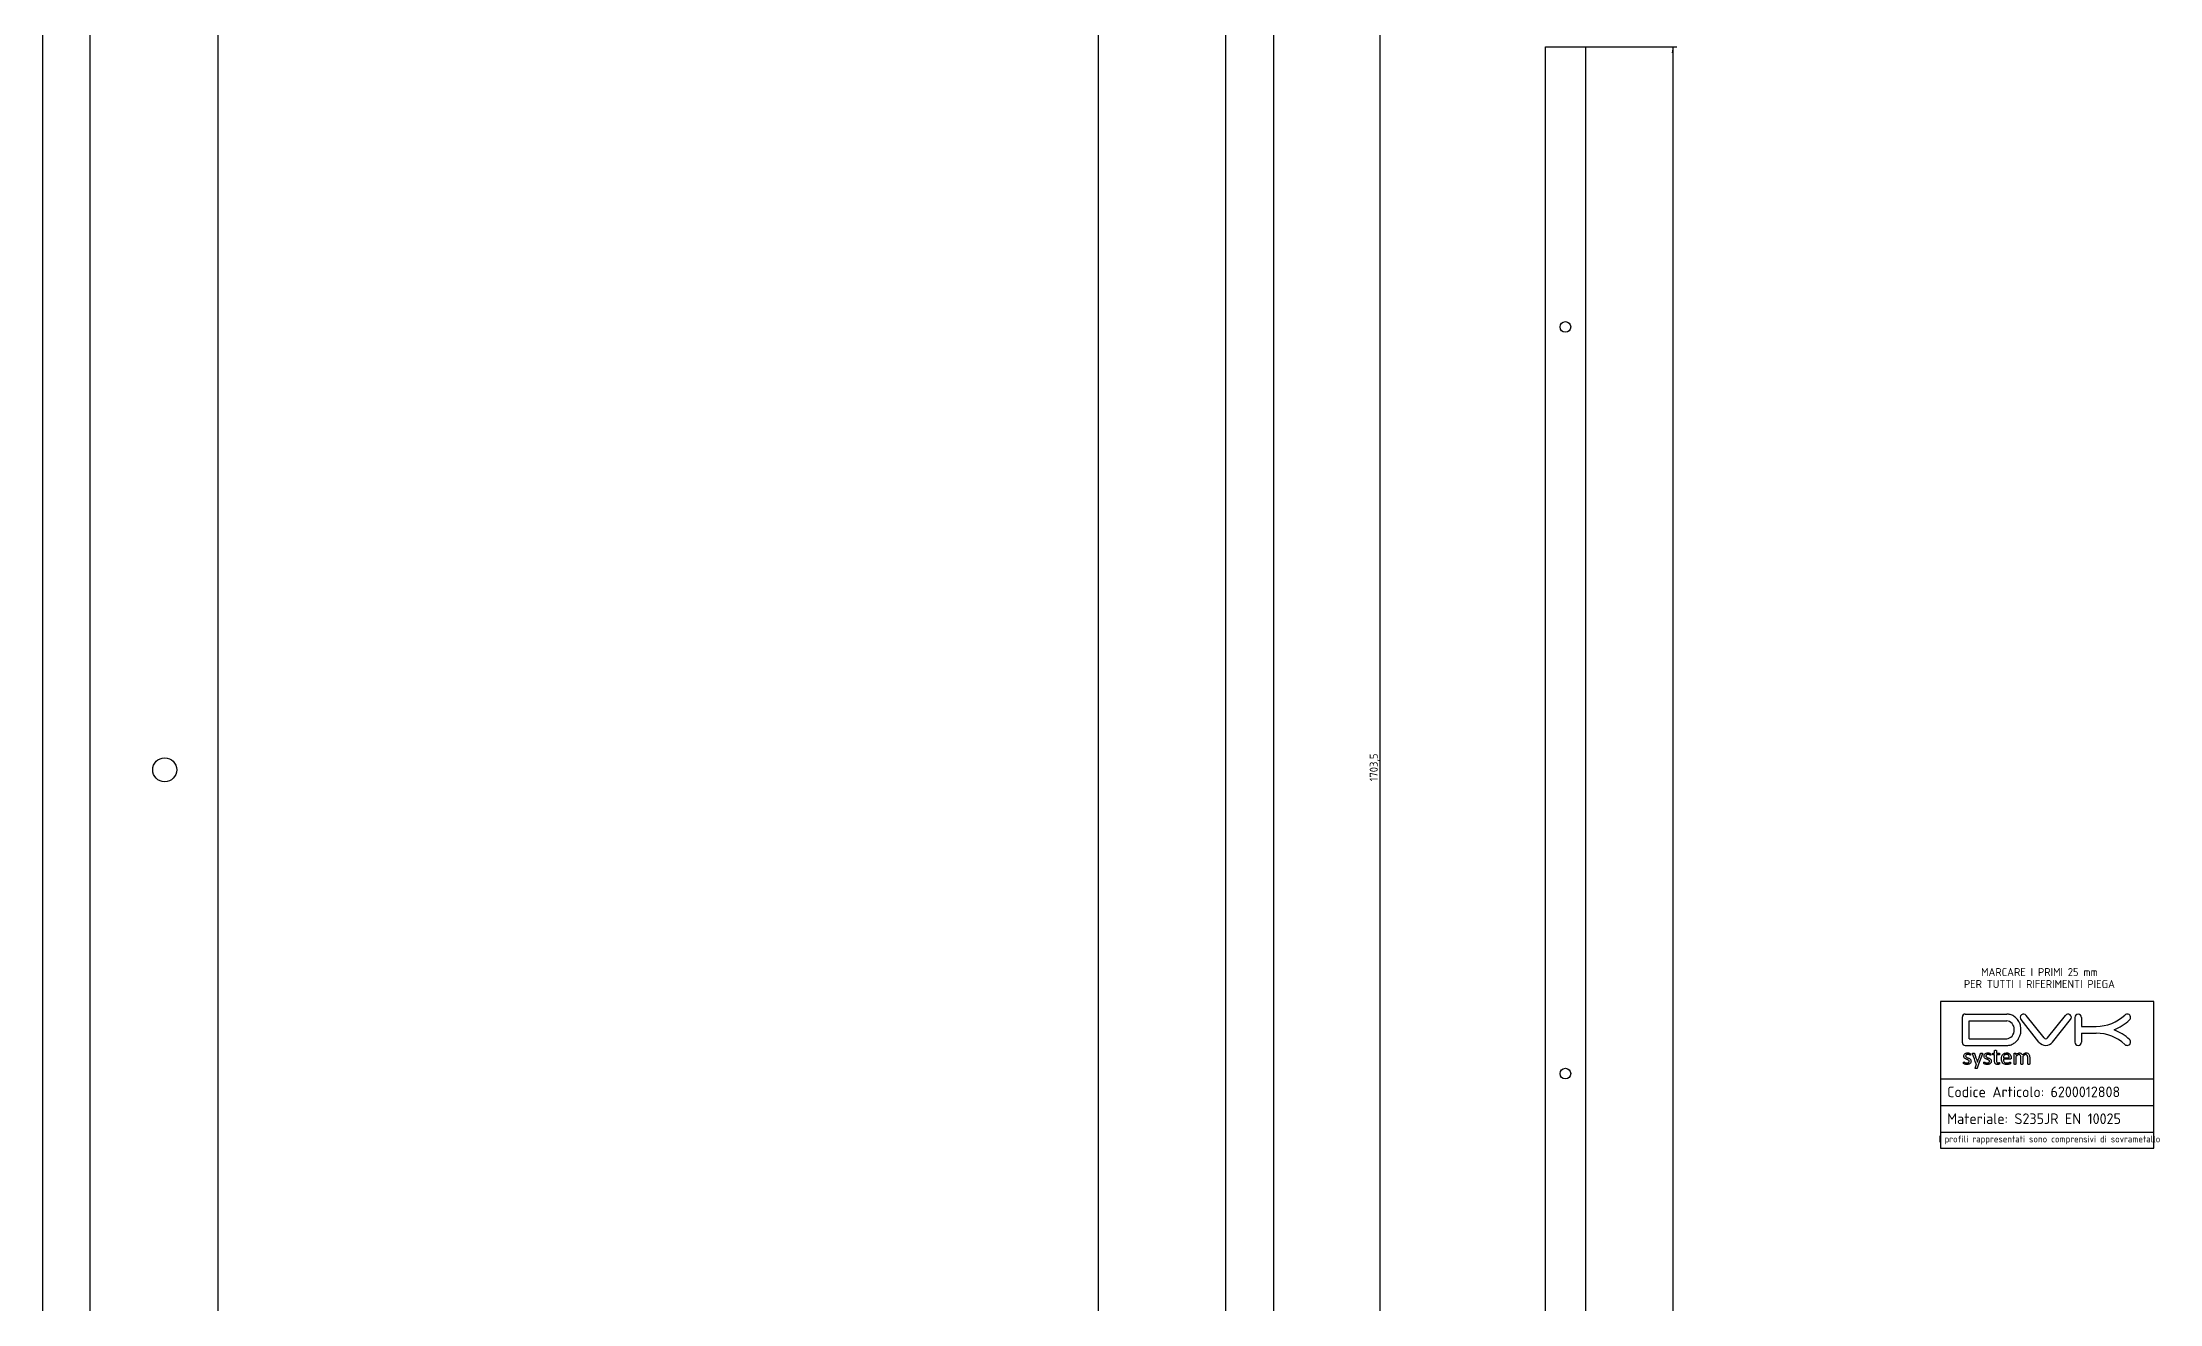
# Model space of a CAD drawing. Header units: millimetres. Extents: x 53 to 887, y 28 to 1774.
# Drawn here: x 53 to 847, y 717 to 1190 of the extents above; entities that cross this region are included whole.
import ezdxf
from ezdxf.entities.mleader import LeaderData, LeaderLine
from ezdxf.enums import TextEntityAlignment as Align
from ezdxf.lldxf.tags import DXFTag
from ezdxf.math import Vec2, Vec3

# ---------------------------------------------------------------- set-up
doc = ezdxf.new("R2010")
doc.units = ezdxf.units.MM
for name, color, linetype in [('6200012808_1', 7, 'Continuous'), ('6200012808_3', 7, 'Continuous'), ('Default', 7, 'Continuous'), ('DV3_Default', 7, 'Continuous')]:
    doc.layers.add(name, color=color, linetype=linetype)
doc.styles.add('SEACAD_Solid_Edge_ISO', font='seiso.ttf')
tags = doc.linetypes.add('CENTER2', pattern=[28.575, 19.05, -3.175, 3.175, -3.175]).pattern_tags.tags
tags[10:11] = [DXFTag(74, 4), DXFTag(75, 0), DXFTag(340, '0'), DXFTag(46, 0.0), DXFTag(50, 0.0), DXFTag(44, 0.0), DXFTag(45, 0.0)]
tags[8:9] = [DXFTag(74, 4), DXFTag(75, 0), DXFTag(340, '0'), DXFTag(46, 0.0), DXFTag(50, 0.0), DXFTag(44, 0.0), DXFTag(45, 0.0)]
tags[6:7] = [DXFTag(74, 4), DXFTag(75, 0), DXFTag(340, '0'), DXFTag(46, 0.0), DXFTag(50, 0.0), DXFTag(44, 0.0), DXFTag(45, 0.0)]
tags[4:5] = [DXFTag(74, 4), DXFTag(75, 0), DXFTag(340, '0'), DXFTag(46, 0.0), DXFTag(50, 0.0), DXFTag(44, 0.0), DXFTag(45, 0.0)]
doc.dimstyles.new('DVK_System', dxfattribs={"dimtxt": 3, "dimasz": 2.25, "dimexe": 1.5, "dimexo": 0, "dimgap": 0.75, "dimtad": 1, "dimdec": 1, "dimtxsty": 'SEACAD_Solid_Edge_ISO', "dimblk1": '_SE_FILLED', "dimblk2": '_SE_FILLED', "dimsah": 1, "dimcen": 1.5, "dimazin": 3, "dimtfac": 0.5, "dimtdec": 3, "dimtmove": 0, "dimatfit": 3})

# ---------------------------------------------------------------- blocks, each defined once
blk = doc.blocks.new('_DOT')
at = {"color": 0}
blk.add_line((0, 0), (-1, 0), dxfattribs=at)
at = {"color": 0, "const_width": 0.333}
blk.add_lwpolyline([(-0.1665, 0, 1), (0.1665, 0, 1)], format="xyb", close=True, dxfattribs=at)
blk = doc.blocks.new('DVK_logo_sviluppi')
at = {"layer": 'Default', "color": 7, "linetype": 'Continuous'}
for p, q in [((1.01, 0), (16.63, 0)), ((0, -10.74), (0, -1.01)), ((2.52, -2.52), (16.63, -2.52)), ((2.52, -9.22), (2.52, -2.52)), ((28.73, -10.51), (21.99, -2.04)), ((30.7, -8.94), (23.96, -0.48)), ((31.88, -8.94), (38.62, -0.48)), ((33.85, -10.51), (40.59, -2.04)), ((42.16, -1.26), (42.16, -10.48)), ((44.68, -1.26), (44.68, -4.61)), ((44.68, -4.61), (50.22, -4.61)), ((44.68, -7.13), (50.22, -7.13)), ((44.68, -7.13), (44.68, -10.48)), ((1.01, -11.74), (16.53, -11.74)), ((2.52, -9.22), (16.63, -9.22)), ((7.51, -14.88), (6.09, -18.81)), ((5.69, -17.96), (5.7, -17.96)), ((15.39, -16.35), (17.56, -16.35))]:
    blk.add_line(p, q, dxfattribs=at)
for centre, radius, start, end in [((1.01, -1.01), 1.01, 90, 180), ((22.97, -1.26), 1.26, 38.52956, 218.52956), ((39.61, -1.26), 1.26, 321.47044, 141.47044), ((43.42, -1.26), 1.26, 0, 180), ((61.82, -1.26), 1.26, 313.38791, 133.38791), ((50.22, 11), 15.61, 270, 313.38791), ((50.22, -22.75), 15.61, 46.61209, 90), ((50.22, 11), 18.13, 291.48382, 313.38791), ((50.22, -22.75), 18.13, 46.61209, 68.51618), ((1.01, -10.74), 1.01, 180, 270), ((31.29, -8.47), 3.28, 218.52956, 321.47044), ((31.29, -8.47), 0.756, 218.52956, 321.47044), ((43.42, -10.48), 1.26, 180, 0), ((61.82, -10.48), 1.26, 226.61209, 46.61209)]:
    blk.add_arc(centre, radius, start, end, dxfattribs=at)
blk.add_ellipse((16.63, -5.87), major_axis=(0, 3.35), ratio=0.845363, start_param=3.141593, end_param=6.283185, dxfattribs=at)
for points, knots in [([(16.53, -11.74), (16.56, -11.74), (16.6, -11.74), (17.19, -11.74), (17.75, -11.65), (18.78, -11.29), (19.24, -11.03), (20.05, -10.43), (20.39, -10.08), (20.95, -9.38), (21.18, -9.01), (21.53, -8.29), (21.68, -7.9), (21.9, -7.03), (21.97, -6.57), (22, -5.6), (21.96, -5.09), (21.75, -4.07), (21.58, -3.57), (21.12, -2.61), (20.82, -2.16), (20.12, -1.37), (19.72, -1.04), (18.86, -0.5), (18.4, -0.3), (17.95, -0.18), (17.5, -0.05), (17.05, 0), (16.63, 0)], [0, 0, 0, 0, 0.004017, 0.004017, 0.070416, 0.070416, 0.136815, 0.136815, 0.203214, 0.203214, 0.269614, 0.269614, 0.336013, 0.336013, 0.402412, 0.402412, 0.468812, 0.468812, 0.535211, 0.535211, 0.60161, 0.60161, 0.66801, 0.66801, 0.734409, 0.734409, 0.734409, 1, 1, 1, 1]), ([(0.46, -18.11), (0.47, -18.07), (0.48, -18.04), (0.49, -18), (0.51, -17.98), (0.52, -17.97), (0.53, -17.96), (0.55, -17.95), (0.61, -17.95), (0.66, -17.97), (0.72, -18.01), (0.79, -18.05), (0.86, -18.1), (0.95, -18.14), (1.05, -18.19), (1.15, -18.24), (1.28, -18.27), (1.41, -18.31), (1.55, -18.33), (1.72, -18.33), (1.84, -18.33), (1.95, -18.32), (2.05, -18.29), (2.15, -18.26), (2.24, -18.23), (2.38, -18.12), (2.44, -18.06), (2.48, -17.98), (2.53, -17.9), (2.54, -17.8), (2.54, -17.58), (2.51, -17.48), (2.45, -17.41), (2.4, -17.33), (2.32, -17.27), (2.23, -17.21), (2.13, -17.15), (2.03, -17.09), (1.91, -17.05), (1.79, -17.01), (1.67, -16.96), (1.54, -16.91), (1.42, -16.85), (1.29, -16.8), (1.18, -16.74), (1.06, -16.67), (0.95, -16.6), (0.76, -16.42), (0.69, -16.3), (0.63, -16.18), (0.57, -16.05), (0.54, -15.9), (0.54, -15.57), (0.57, -15.42), (0.69, -15.14), (0.78, -15.01), (1.02, -14.79), (1.18, -14.71), (1.54, -14.58), (1.75, -14.55), (1.99, -14.55), (2.1, -14.54), (2.2, -14.56), (2.31, -14.58), (2.41, -14.59), (2.51, -14.61), (2.59, -14.64), (2.68, -14.67), (2.75, -14.69), (2.81, -14.72), (2.88, -14.75), (2.92, -14.78), (2.95, -14.8), (2.98, -14.83), (3, -14.85), (3.02, -14.86)], [0, 0, 0, 0, 0.008955, 0.008955, 0.017909, 0.017909, 0.017909, 0.027258, 0.027258, 0.042216, 0.042216, 0.042216, 0.072256, 0.072256, 0.072256, 0.112646, 0.112646, 0.112646, 0.162354, 0.162354, 0.162354, 0.200601, 0.200601, 0.200601, 0.231845, 0.231845, 0.263088, 0.263088, 0.263088, 0.296938, 0.296938, 0.330788, 0.330788, 0.330788, 0.365388, 0.365388, 0.365388, 0.405472, 0.405472, 0.405472, 0.449976, 0.449976, 0.449976, 0.49546, 0.49546, 0.49546, 0.540641, 0.540641, 0.585823, 0.585823, 0.585823, 0.650092, 0.650092, 0.706523, 0.706523, 0.762954, 0.762954, 0.819386, 0.819386, 0.875817, 0.875817, 0.875817, 0.911999, 0.911999, 0.911999, 0.945398, 0.945398, 0.945398, 0.971879, 0.971879, 0.971879, 0.990009, 0.990009, 0.990009, 1, 1, 1, 1]), ([(2.99, -15.4), (2.97, -15.41), (2.96, -15.41), (2.91, -15.41), (2.88, -15.4), (2.83, -15.36), (2.78, -15.33), (2.71, -15.3), (2.63, -15.26), (2.55, -15.22), (2.46, -15.19), (2.35, -15.15), (2.24, -15.12), (2.12, -15.11), (1.86, -15.11), (1.75, -15.12), (1.56, -15.18), (1.48, -15.22), (1.36, -15.32), (1.32, -15.39), (1.29, -15.46), (1.25, -15.53), (1.24, -15.6), (1.24, -15.8), (1.27, -15.9), (1.33, -15.97), (1.39, -16.05), (1.46, -16.12), (1.56, -16.18), (1.65, -16.24), (1.76, -16.29), (2, -16.39), (2.12, -16.43), (2.25, -16.48), (2.37, -16.54), (2.5, -16.59), (2.62, -16.65), (2.73, -16.72), (2.84, -16.79), (2.94, -16.88), (3.03, -16.96), (3.11, -17.07), (3.17, -17.19), (3.22, -17.32), (3.25, -17.46), (3.25, -17.63)], [0, 0, 0, 0, 0.012681, 0.012681, 0.034873, 0.034873, 0.034873, 0.078112, 0.078112, 0.078112, 0.135849, 0.135849, 0.135849, 0.198384, 0.198384, 0.255058, 0.255058, 0.311731, 0.311731, 0.368404, 0.368404, 0.368404, 0.412098, 0.412098, 0.47419, 0.47419, 0.47419, 0.534027, 0.534027, 0.534027, 0.607402, 0.607402, 0.680776, 0.680776, 0.680776, 0.759441, 0.759441, 0.759441, 0.835627, 0.835627, 0.835627, 0.911969, 0.911969, 0.911969, 1, 1, 1, 1]), ([(3.02, -14.86), (3.02, -14.88), (3.03, -14.9), (3.04, -14.94), (3.05, -14.97), (3.05, -15.04), (3.05, -15.08), (3.05, -15.17), (3.05, -15.22), (3.05, -15.25), (3.04, -15.29), (3.04, -15.32), (3.03, -15.34), (3.02, -15.37), (3.01, -15.39), (2.99, -15.4)], [0, 0, 0, 0, 0.169926, 0.169926, 0.339851, 0.339851, 0.509777, 0.509777, 0.713688, 0.713688, 0.713688, 0.881187, 0.881187, 0.881187, 1, 1, 1, 1]), ([(5.21, -18.67), (4.74, -17.41), (4.27, -16.15), (3.8, -14.89), (3.78, -14.83), (3.77, -14.78), (3.77, -14.71), (3.78, -14.68), (3.82, -14.64), (3.86, -14.63), (3.92, -14.62), (3.97, -14.61), (4.04, -14.61), (4.21, -14.61), (4.28, -14.61), (4.38, -14.62), (4.42, -14.63), (4.45, -14.64), (4.48, -14.65), (4.5, -14.67), (4.53, -14.71), (4.54, -14.74), (4.56, -14.78), (4.91, -15.85), (5.31, -16.9), (5.69, -17.96)], [0, 0, 0, 0, 0.475328, 0.475328, 0.475328, 0.492216, 0.492216, 0.505351, 0.505351, 0.518486, 0.518486, 0.518486, 0.540364, 0.540364, 0.561201, 0.561201, 0.582037, 0.582037, 0.582037, 0.592653, 0.592653, 0.603269, 0.603269, 0.603269, 1, 1, 1, 1]), ([(5.7, -17.96), (6.06, -16.89), (6.43, -15.83), (6.79, -14.76), (6.81, -14.71), (6.83, -14.67), (6.88, -14.64), (6.92, -14.63), (6.97, -14.62), (7.02, -14.61), (7.09, -14.61), (7.26, -14.61), (7.33, -14.61), (7.38, -14.62), (7.44, -14.62), (7.48, -14.64), (7.5, -14.66), (7.52, -14.68), (7.54, -14.71), (7.54, -14.78), (7.53, -14.82), (7.51, -14.88)], [0, 0, 0, 0, 0.769115, 0.769115, 0.769115, 0.796716, 0.796716, 0.824317, 0.824317, 0.824317, 0.875252, 0.875252, 0.919242, 0.919242, 0.919242, 0.947925, 0.947925, 0.947925, 0.970708, 0.970708, 1, 1, 1, 1]), ([(8.12, -17.97), (8.13, -17.96), (8.15, -17.95), (8.21, -17.95), (8.25, -17.97), (8.32, -18.01), (8.38, -18.05), (8.46, -18.1), (8.55, -18.14), (8.65, -18.19), (8.75, -18.24), (8.88, -18.27), (9.01, -18.31), (9.15, -18.33), (9.31, -18.33), (9.44, -18.33), (9.55, -18.32), (9.65, -18.29), (9.75, -18.26), (9.84, -18.23), (9.98, -18.12), (10.04, -18.06), (10.08, -17.98), (10.12, -17.9), (10.14, -17.8), (10.14, -17.58), (10.11, -17.48), (10.05, -17.41), (10, -17.33), (9.92, -17.27), (9.82, -17.21), (9.73, -17.15), (9.62, -17.09), (9.51, -17.05), (9.39, -17.01), (9.27, -16.96), (9.14, -16.91), (9.02, -16.85), (8.89, -16.8), (8.77, -16.74), (8.66, -16.68), (8.55, -16.6), (8.36, -16.42), (8.28, -16.3), (8.23, -16.18), (8.17, -16.05), (8.14, -15.9), (8.14, -15.57), (8.17, -15.42), (8.29, -15.14), (8.47, -14.88), (8.77, -14.71), (8.96, -14.64), (9.14, -14.58), (9.35, -14.55), (9.59, -14.55), (9.7, -14.54), (9.8, -14.56), (9.91, -14.58), (10.01, -14.59), (10.11, -14.61), (10.28, -14.67), (10.35, -14.69), (10.47, -14.75), (10.52, -14.78), (10.55, -14.8), (10.58, -14.83), (10.6, -14.85), (10.61, -14.86)], [0, 0, 0, 0, 0.009682, 0.009682, 0.025174, 0.025174, 0.025174, 0.055754, 0.055754, 0.055754, 0.096871, 0.096871, 0.096871, 0.147472, 0.147472, 0.147472, 0.186407, 0.186407, 0.186407, 0.218075, 0.218075, 0.249743, 0.249743, 0.249743, 0.284224, 0.284224, 0.318706, 0.318706, 0.318706, 0.353928, 0.353928, 0.353928, 0.394721, 0.394721, 0.394721, 0.440023, 0.440023, 0.440023, 0.486769, 0.486769, 0.486769, 0.532569, 0.532569, 0.578369, 0.578369, 0.578369, 0.63926, 0.63926, 0.692724, 0.692724, 0.746189, 0.799654, 0.799654, 0.799654, 0.873585, 0.873585, 0.873585, 0.910417, 0.910417, 0.910417, 0.936888, 0.936888, 0.963359, 0.963359, 0.98983, 0.98983, 0.98983, 1, 1, 1, 1]), ([(10.43, -15.36), (10.37, -15.33), (10.31, -15.3), (10.23, -15.26), (10.15, -15.22), (10.06, -15.19), (9.95, -15.15), (9.84, -15.12), (9.72, -15.11), (9.46, -15.11), (9.35, -15.12), (9.16, -15.18), (9.08, -15.22), (8.96, -15.32), (8.91, -15.39), (8.88, -15.46), (8.85, -15.53), (8.84, -15.6), (8.84, -15.8), (8.87, -15.9), (8.92, -15.97), (8.98, -16.05), (9.06, -16.12), (9.16, -16.18), (9.25, -16.24), (9.36, -16.29), (9.6, -16.39), (9.72, -16.43), (9.85, -16.48), (9.97, -16.53), (10.09, -16.59), (10.22, -16.65), (10.33, -16.72), (10.44, -16.79), (10.54, -16.88), (10.63, -16.96), (10.71, -17.07), (10.76, -17.19), (10.82, -17.32), (10.85, -17.46), (10.85, -17.63)], [0, 0, 0, 0, 0.044764, 0.044764, 0.044764, 0.104569, 0.104569, 0.104569, 0.169344, 0.169344, 0.228047, 0.228047, 0.28675, 0.28675, 0.345453, 0.345453, 0.345453, 0.390553, 0.390553, 0.454643, 0.454643, 0.454643, 0.517332, 0.517332, 0.517332, 0.593334, 0.593334, 0.669336, 0.669336, 0.669336, 0.750826, 0.750826, 0.750826, 0.82974, 0.82974, 0.82974, 0.908816, 0.908816, 0.908816, 1, 1, 1, 1]), ([(10.61, -14.86), (10.62, -14.88), (10.63, -14.9), (10.64, -14.94), (10.64, -14.97), (10.65, -15.04), (10.65, -15.08), (10.65, -15.17), (10.65, -15.22), (10.65, -15.25), (10.64, -15.29), (10.64, -15.32), (10.63, -15.34), (10.62, -15.37), (10.6, -15.39), (10.59, -15.4), (10.57, -15.41), (10.56, -15.41), (10.51, -15.41), (10.47, -15.4), (10.43, -15.36)], [0, 0, 0, 0, 0.128413, 0.128413, 0.256826, 0.256826, 0.385239, 0.385239, 0.539335, 0.539335, 0.539335, 0.665914, 0.665914, 0.665914, 0.754935, 0.754935, 0.754935, 0.866328, 0.866328, 1, 1, 1, 1]), ([(12.06, -15.24), (11.88, -15.24), (11.69, -15.24), (11.51, -15.24), (11.46, -15.24), (11.43, -15.22), (11.4, -15.17), (11.38, -15.13), (11.36, -15.05), (11.36, -14.89), (11.37, -14.84), (11.38, -14.8)], [0, 0, 0, 0, 0.517479, 0.517479, 0.517479, 0.646522, 0.646522, 0.646522, 0.879073, 0.879073, 1, 1, 1, 1]), ([(11.4, -14.71), (11.42, -14.68), (11.43, -14.67), (11.45, -14.65), (11.47, -14.64), (11.49, -14.64), (11.52, -14.64), (11.7, -14.64), (11.88, -14.64), (12.06, -14.64)], [0, 0, 0, 0, 0.108206, 0.108206, 0.108206, 0.204838, 0.204838, 0.204838, 1, 1, 1, 1]), ([(12.06, -14.64), (12.06, -14.33), (12.06, -14.02), (12.06, -13.7), (12.06, -13.68), (12.07, -13.67), (12.09, -13.63), (12.11, -13.61), (12.13, -13.6), (12.16, -13.59), (12.2, -13.58), (12.25, -13.57), (12.3, -13.56), (12.35, -13.56), (12.5, -13.56), (12.56, -13.57), (12.6, -13.57), (12.65, -13.58), (12.69, -13.59), (12.74, -13.61), (12.76, -13.63), (12.77, -13.65)], [0, 0, 0, 0, 0.540161, 0.540161, 0.540161, 0.578604, 0.578604, 0.617047, 0.617047, 0.617047, 0.686379, 0.686379, 0.686379, 0.78335, 0.78335, 0.892442, 0.892442, 0.892442, 0.946221, 0.946221, 1, 1, 1, 1]), ([(13.95, -18.42), (13.95, -18.5), (13.95, -18.57), (13.93, -18.62), (13.92, -18.67), (13.9, -18.71), (13.86, -18.75), (13.82, -18.78), (13.78, -18.8), (13.73, -18.82), (13.68, -18.83), (13.62, -18.84), (13.55, -18.86), (13.49, -18.87), (13.36, -18.89), (13.29, -18.89), (13.02, -18.89), (12.84, -18.87), (12.69, -18.81), (12.55, -18.76), (12.42, -18.68), (12.24, -18.45), (12.17, -18.32), (12.08, -17.98), (12.06, -17.78), (12.06, -17.55), (12.06, -16.78), (12.06, -16.01), (12.06, -15.24)], [0, 0, 0, 0, 0.038505, 0.038505, 0.038505, 0.059487, 0.059487, 0.084666, 0.084666, 0.084666, 0.115512, 0.115512, 0.115512, 0.150439, 0.150439, 0.185367, 0.185367, 0.290149, 0.290149, 0.290149, 0.383743, 0.383743, 0.477338, 0.477338, 0.570933, 0.570933, 0.570933, 1, 1, 1, 1]), ([(12.77, -13.65), (12.78, -13.67), (12.79, -13.68), (12.79, -13.7), (12.79, -14.02), (12.79, -14.33), (12.79, -14.64)], [0, 0, 0, 0, 0.061129, 0.061129, 0.061129, 1, 1, 1, 1]), ([(12.79, -14.64), (13.13, -14.64), (13.47, -14.64), (13.81, -14.64), (13.83, -14.64), (13.85, -14.64), (13.87, -14.65)], [0, 0, 0, 0, 0.938861, 0.938861, 0.938861, 1, 1, 1, 1]), ([(13.94, -14.8), (13.95, -14.84), (13.95, -14.89), (13.95, -15.05), (13.94, -15.13), (13.91, -15.17), (13.89, -15.22), (13.85, -15.24), (13.81, -15.24), (13.47, -15.24), (13.13, -15.24), (12.79, -15.24)], [0, 0, 0, 0, 0.083959, 0.083959, 0.245417, 0.245417, 0.245417, 0.334982, 0.334982, 0.334982, 1, 1, 1, 1]), ([(12.79, -15.24), (12.79, -15.98), (12.79, -16.71), (12.79, -17.45), (12.79, -17.72), (12.83, -17.93), (12.99, -18.2), (13.14, -18.27), (13.41, -18.27), (13.47, -18.27), (13.52, -18.25), (13.58, -18.24), (13.63, -18.23), (13.66, -18.21)], [0, 0, 0, 0, 0.599615, 0.599615, 0.599615, 0.753915, 0.753915, 0.908214, 0.908214, 0.959647, 0.959647, 0.959647, 1, 1, 1, 1]), ([(18.04, -18.58), (18.02, -18.6), (17.98, -18.62), (17.81, -18.7), (17.72, -18.73), (17.59, -18.77), (17.46, -18.8), (17.32, -18.84), (17.15, -18.87), (16.98, -18.9), (16.81, -18.9), (16.29, -18.9), (16.01, -18.86), (15.76, -18.77), (15.51, -18.68), (15.31, -18.54), (15.14, -18.36), (14.98, -18.19), (14.85, -17.96), (14.68, -17.42), (14.63, -17.11), (14.63, -16.41), (14.68, -16.1), (14.77, -15.83), (14.86, -15.56), (14.98, -15.33), (15.15, -15.14), (15.31, -14.95), (15.51, -14.8), (15.75, -14.7), (15.98, -14.6), (16.25, -14.55), (16.54, -14.55), (16.85, -14.54), (17.11, -14.6), (17.33, -14.7), (17.55, -14.8), (17.73, -14.94), (18.02, -15.27), (18.12, -15.47), (18.25, -15.93), (18.28, -16.17), (18.28, -16.43), (18.28, -16.47), (18.28, -16.52), (18.28, -16.56)], [0, 0, 0, 0, 0.022029, 0.022029, 0.044058, 0.044058, 0.044058, 0.084275, 0.084275, 0.084275, 0.130505, 0.130505, 0.210357, 0.210357, 0.210357, 0.27733, 0.27733, 0.27733, 0.358602, 0.358602, 0.439873, 0.439873, 0.516307, 0.516307, 0.516307, 0.587539, 0.587539, 0.587539, 0.654678, 0.654678, 0.654678, 0.726861, 0.726861, 0.726861, 0.800339, 0.800339, 0.800339, 0.86292, 0.86292, 0.925501, 0.925501, 0.988082, 0.988082, 0.988082, 1, 1, 1, 1]), ([(17.56, -16.35), (17.56, -15.96), (17.48, -15.66), (17.3, -15.44), (17.12, -15.22), (16.86, -15.11), (16.32, -15.11), (16.17, -15.14), (15.89, -15.28), (15.78, -15.37), (15.69, -15.48), (15.6, -15.6), (15.53, -15.73), (15.42, -16.03), (15.4, -16.18), (15.39, -16.35)], [0, 0, 0, 0, 0.259732, 0.259732, 0.259732, 0.501498, 0.501498, 0.62533, 0.62533, 0.749161, 0.749161, 0.749161, 0.87458, 0.87458, 1, 1, 1, 1]), ([(19.39, -18.77), (19.38, -18.75), (19.37, -18.73), (19.37, -18.71), (19.37, -17.39), (19.37, -16.07), (19.37, -14.74), (19.37, -14.72), (19.38, -14.7), (19.39, -14.67), (19.41, -14.66), (19.44, -14.64), (19.46, -14.63), (19.5, -14.62), (19.58, -14.61), (19.63, -14.61), (19.77, -14.61), (19.88, -14.61), (19.94, -14.63), (19.96, -14.64)], [0, 0, 0, 0, 0.012749, 0.012749, 0.012749, 0.858585, 0.858585, 0.858585, 0.872641, 0.872641, 0.886697, 0.886697, 0.886697, 0.915937, 0.915937, 0.945176, 0.945176, 0.972588, 1, 1, 1, 1]), ([(20.01, -14.69), (20.02, -14.7), (20.03, -14.72), (20.03, -14.74), (20.03, -14.92), (20.03, -15.09), (20.03, -15.27)], [0, 0, 0, 0, 0.101327, 0.101327, 0.101327, 1, 1, 1, 1]), ([(20.03, -15.27), (20.25, -15.02), (20.47, -14.84), (20.89, -14.61), (21.1, -14.55), (21.31, -14.55), (21.48, -14.54), (21.62, -14.57), (21.75, -14.61), (21.89, -14.65), (22, -14.7), (22.1, -14.76), (22.2, -14.83), (22.28, -14.92), (22.35, -15.01), (22.42, -15.11), (22.48, -15.21), (22.53, -15.33)], [0, 0, 0, 0, 0.247284, 0.247284, 0.494568, 0.494568, 0.494568, 0.640409, 0.640409, 0.640409, 0.765357, 0.765357, 0.765357, 0.881502, 0.881502, 0.881502, 1, 1, 1, 1]), ([(21.96, -18.77), (21.95, -18.75), (21.95, -18.73), (21.95, -18.71), (21.95, -17.91), (21.95, -17.11), (21.95, -16.3), (21.95, -16.14), (21.93, -15.99), (21.9, -15.85), (21.87, -15.71), (21.77, -15.47), (21.61, -15.32), (21.51, -15.26), (21.41, -15.21), (21.29, -15.18), (20.99, -15.18), (20.82, -15.25), (20.65, -15.38), (20.48, -15.51), (20.3, -15.7), (20.1, -15.94)], [0, 0, 0, 0, 0.011554, 0.011554, 0.011554, 0.460357, 0.460357, 0.460357, 0.54578, 0.54578, 0.54578, 0.613607, 0.681435, 0.681435, 0.681435, 0.75916, 0.75916, 0.851459, 0.851459, 0.851459, 1, 1, 1, 1]), ([(22.53, -15.33), (22.66, -15.19), (22.79, -15.06), (23.03, -14.87), (23.14, -14.79), (23.25, -14.73), (23.36, -14.67), (23.46, -14.62), (23.57, -14.59), (23.67, -14.56), (23.78, -14.55), (23.88, -14.55), (24.14, -14.54), (24.35, -14.59), (24.53, -14.68), (24.7, -14.77), (24.84, -14.89), (25.06, -15.19), (25.13, -15.37), (25.18, -15.57), (25.22, -15.77), (25.25, -15.98), (25.25, -16.2), (25.25, -17.04), (25.25, -17.87), (25.25, -18.71)], [0, 0, 0, 0, 0.072005, 0.072005, 0.14401, 0.14401, 0.14401, 0.197438, 0.197438, 0.197438, 0.245731, 0.245731, 0.245731, 0.347166, 0.347166, 0.347166, 0.433538, 0.433538, 0.519909, 0.519909, 0.519909, 0.617465, 0.617465, 0.617465, 1, 1, 1, 1]), ([(24.54, -18.77), (24.52, -18.75), (24.52, -18.73), (24.52, -18.71), (24.52, -17.91), (24.52, -17.11), (24.52, -16.3), (24.52, -16.14), (24.5, -15.99), (24.44, -15.71), (24.35, -15.47), (24.19, -15.32), (24.09, -15.26), (23.99, -15.21), (23.87, -15.18), (23.57, -15.18), (23.4, -15.25), (23.23, -15.38), (23.06, -15.5), (22.87, -15.7), (22.67, -15.94)], [0, 0, 0, 0, 0.011847, 0.011847, 0.011847, 0.460353, 0.460353, 0.460353, 0.533871, 0.533871, 0.607389, 0.680907, 0.680907, 0.680907, 0.756469, 0.756469, 0.851531, 0.851531, 0.851531, 1, 1, 1, 1]), ([(3.25, -17.63), (3.25, -17.84), (3.22, -18.02), (3.14, -18.18), (3.06, -18.33), (2.96, -18.47), (2.68, -18.69), (2.52, -18.77), (2.33, -18.82), (2.14, -18.88), (1.93, -18.9), (1.56, -18.9), (1.43, -18.9), (1.17, -18.85), (1.06, -18.82), (0.96, -18.79), (0.85, -18.76), (0.77, -18.72), (0.7, -18.69), (0.63, -18.65), (0.58, -18.62), (0.54, -18.59), (0.51, -18.56), (0.49, -18.52), (0.48, -18.47), (0.46, -18.41), (0.45, -18.34), (0.45, -18.2), (0.45, -18.15), (0.46, -18.11)], [0, 0, 0, 0, 0.139825, 0.139825, 0.139825, 0.274412, 0.274412, 0.408998, 0.408998, 0.408998, 0.568927, 0.568927, 0.663699, 0.663699, 0.758472, 0.758472, 0.758472, 0.828659, 0.828659, 0.828659, 0.874758, 0.874758, 0.874758, 0.910045, 0.910045, 0.910045, 0.965605, 0.965605, 1, 1, 1, 1]), ([(4.77, -20.3), (4.77, -20.27), (4.77, -20.24), (4.79, -20.2), (4.98, -19.74), (5.15, -19.28), (5.34, -18.81)], [0, 0, 0, 0, 0.06952, 0.06952, 0.06952, 1, 1, 1, 1]), ([(6.09, -18.81), (5.92, -19.3), (5.74, -19.79), (5.56, -20.27), (5.55, -20.32), (5.5, -20.36), (5.43, -20.39), (5.36, -20.41), (5.25, -20.42), (5.03, -20.42), (4.96, -20.42), (4.87, -20.4), (4.83, -20.39), (4.78, -20.35), (4.77, -20.33), (4.77, -20.3)], [0, 0, 0, 0, 0.633981, 0.633981, 0.633981, 0.707124, 0.707124, 0.707124, 0.824274, 0.824274, 0.88285, 0.88285, 0.941425, 0.941425, 1, 1, 1, 1]), ([(5.34, -18.81), (5.31, -18.81), (5.29, -18.78), (5.26, -18.76), (5.24, -18.74), (5.22, -18.7), (5.21, -18.67)], [0, 0, 0, 0, 0.493406, 0.493406, 0.493406, 1, 1, 1, 1]), ([(10.85, -17.63), (10.85, -17.84), (10.82, -18.02), (10.74, -18.18), (10.66, -18.33), (10.56, -18.47), (10.28, -18.69), (10.12, -18.77), (9.74, -18.88), (9.53, -18.9), (9.16, -18.9), (9.02, -18.9), (8.9, -18.87), (8.77, -18.85), (8.65, -18.82), (8.55, -18.79), (8.45, -18.76), (8.37, -18.72), (8.3, -18.69), (8.23, -18.65), (8.17, -18.62), (8.14, -18.59), (8.11, -18.56), (8.09, -18.52), (8.07, -18.47), (8.06, -18.41), (8.05, -18.34), (8.05, -18.2), (8.05, -18.15), (8.06, -18.11)], [0, 0, 0, 0, 0.139834, 0.139834, 0.139834, 0.287365, 0.287365, 0.434896, 0.434896, 0.582427, 0.582427, 0.669853, 0.669853, 0.669853, 0.758508, 0.758508, 0.758508, 0.828681, 0.828681, 0.828681, 0.874828, 0.874828, 0.874828, 0.910039, 0.910039, 0.910039, 0.965603, 0.965603, 1, 1, 1, 1]), ([(8.06, -18.11), (8.07, -18.07), (8.07, -18.04), (8.09, -18), (8.1, -17.98), (8.12, -17.97)], [0, 0, 0, 0, 0.5, 0.5, 1, 1, 1, 1]), ([(13.77, -18.17), (13.8, -18.15), (13.83, -18.15), (13.87, -18.15), (13.88, -18.15), (13.89, -18.16)], [0, 0, 0, 0, 0.555556, 0.555556, 1, 1, 1, 1]), ([(18.28, -16.56), (18.28, -16.68), (18.26, -16.76), (18.2, -16.81), (18.14, -16.85), (18.07, -16.88), (18, -16.88), (17.13, -16.88), (16.26, -16.88), (15.39, -16.88)], [0, 0, 0, 0, 0.086813, 0.086813, 0.086813, 0.156305, 0.156305, 0.156305, 1, 1, 1, 1]), ([(15.39, -16.88), (15.39, -17.1), (15.42, -17.3), (15.5, -17.65), (15.57, -17.8), (15.68, -17.93), (15.78, -18.05), (15.92, -18.15), (16.08, -18.21), (16.25, -18.28), (16.45, -18.32), (16.87, -18.32), (17.05, -18.3), (17.19, -18.27), (17.34, -18.24), (17.47, -18.21), (17.68, -18.13), (17.77, -18.09), (17.84, -18.06), (17.91, -18.03), (17.96, -18.01), (18.02, -18.01), (18.04, -18.02), (18.05, -18.03), (18.07, -18.04), (18.08, -18.06), (18.1, -18.1), (18.11, -18.13), (18.11, -18.16), (18.11, -18.2), (18.11, -18.24), (18.11, -18.33), (18.11, -18.37), (18.11, -18.39)], [0, 0, 0, 0, 0.137581, 0.137581, 0.275162, 0.275162, 0.275162, 0.399661, 0.399661, 0.399661, 0.555339, 0.555339, 0.679881, 0.679881, 0.679881, 0.764764, 0.764764, 0.849647, 0.849647, 0.849647, 0.883601, 0.883601, 0.904822, 0.904822, 0.904822, 0.92356, 0.92356, 0.942298, 0.942298, 0.942298, 0.975271, 0.975271, 1, 1, 1, 1]), ([(18.11, -18.39), (18.11, -18.42), (18.11, -18.45), (18.1, -18.49), (18.09, -18.51), (18.08, -18.53)], [0, 0, 0, 0, 0.5, 0.5, 1, 1, 1, 1]), ([(20.02, -18.81), (20, -18.82), (19.96, -18.83), (19.92, -18.84), (19.86, -18.84), (19.8, -18.84), (19.66, -18.84), (19.6, -18.84), (19.56, -18.84), (19.51, -18.83), (19.47, -18.82), (19.44, -18.81), (19.42, -18.8), (19.4, -18.78), (19.39, -18.77)], [0, 0, 0, 0, 0.168476, 0.168476, 0.168476, 0.451004, 0.451004, 0.716912, 0.716912, 0.716912, 0.891171, 0.891171, 0.891171, 1, 1, 1, 1]), ([(20.1, -15.94), (20.1, -16.87), (20.1, -17.79), (20.1, -18.71), (20.1, -18.73), (20.09, -18.75), (20.08, -18.77)], [0, 0, 0, 0, 0.977542, 0.977542, 0.977542, 1, 1, 1, 1]), ([(22.59, -18.81), (22.57, -18.82), (22.53, -18.83), (22.48, -18.84), (22.43, -18.84), (22.37, -18.84), (22.24, -18.84), (22.18, -18.84), (22.13, -18.84), (22.08, -18.83), (22.04, -18.82), (22.02, -18.81)], [0, 0, 0, 0, 0.197617, 0.197617, 0.197617, 0.496617, 0.496617, 0.795617, 0.795617, 0.795617, 1, 1, 1, 1]), ([(22.67, -15.94), (22.67, -16.87), (22.67, -17.79), (22.67, -18.71), (22.67, -18.73), (22.67, -18.75), (22.64, -18.79), (22.62, -18.8), (22.59, -18.81)], [0, 0, 0, 0, 0.953032, 0.953032, 0.953032, 0.976516, 0.976516, 1, 1, 1, 1]), ([(25.17, -18.81), (25.14, -18.82), (25.11, -18.83), (25.06, -18.84), (25.01, -18.84), (24.95, -18.84), (24.81, -18.84), (24.75, -18.84), (24.7, -18.84), (24.66, -18.83), (24.62, -18.82), (24.59, -18.81), (24.57, -18.8), (24.55, -18.79), (24.54, -18.77)], [0, 0, 0, 0, 0.170234, 0.170234, 0.170234, 0.435728, 0.435728, 0.717814, 0.717814, 0.717814, 0.89388, 0.89388, 0.89388, 1, 1, 1, 1]), ([(25.25, -18.71), (25.25, -18.73), (25.24, -18.75), (25.22, -18.79), (25.2, -18.8), (25.17, -18.81)], [0, 0, 0, 0, 0.5, 0.5, 1, 1, 1, 1])]:
    blk.add_open_spline(points, degree=3, knots=knots, dxfattribs=at)
for points in [[(11.38, -14.8), (11.38, -14.76), (11.39, -14.73), (11.4, -14.71)], [(13.87, -14.65), (13.89, -14.67), (13.9, -14.68), (13.91, -14.71)], [(13.91, -14.71), (13.93, -14.73), (13.94, -14.76), (13.94, -14.8)], [(19.96, -14.64), (19.98, -14.66), (20, -14.67), (20.01, -14.69)], [(13.66, -18.21), (13.71, -18.2), (13.74, -18.18), (13.77, -18.17)], [(13.89, -18.16), (13.9, -18.17), (13.92, -18.18), (13.93, -18.2)], [(13.93, -18.2), (13.93, -18.22), (13.94, -18.25), (13.94, -18.29)], [(13.94, -18.29), (13.95, -18.32), (13.95, -18.36), (13.95, -18.42)], [(18.08, -18.53), (18.07, -18.55), (18.05, -18.57), (18.04, -18.58)], [(20.08, -18.77), (20.07, -18.79), (20.05, -18.8), (20.02, -18.81)], [(22.02, -18.81), (21.99, -18.8), (21.97, -18.79), (21.96, -18.77)]]:
    blk.add_open_spline(points, degree=3, dxfattribs=at)
blk = doc.blocks.new('Cartiglio_sviluppo')
at = {"layer": 'Default', "color": 7, "linetype": 'Continuous'}
for p, q in [((80, 55), (0, 55)), ((0, 55), (0, 0)), ((80, 0), (80, 55)), ((0, 26), (80, 26)), ((0, 16), (80, 16)), ((0, 6), (80, 6)), ((0, 0), (80, 0))]:
    blk.add_line(p, q, dxfattribs=at)
at = {"layer": 'Default', "color": 7}
blk.add_blockref('DVK_logo_sviluppi', (8.15, 50.23), dxfattribs=at)
at = {"layer": 'Default', "width": 80}
for s, insert, char_height, attachment_point in [('{\\fSolid Edge ISO|b0||i0||c0|p34;\\C7;\\H4.;\\W1.; Codice Articolo: 6200012808\\P}', (0, 21.06), 4, 4), ('{\\fSolid Edge ISO|b0||i0||c0|p34;\\C7;\\H4.;\\W1.; Materiale: S235JR EN 10025\\P}', (0, 11), 4, 4), ('{\\fSolid Edge ISO|b0||i0||c0|p34;\\C7;\\H2.5;\\W1.; I profili rappresentati sono comprensivi di sovrametallo}', (40, 3), 2.5, 5)]:
    blk.add_mtext(s, dxfattribs=dict(at, insert=insert, char_height=char_height, attachment_point=attachment_point))
blk = doc.blocks.new('SE2')
at = {"layer": '6200012808_3', "color": 7, "linetype": 'Continuous'}
for p, q in [((616.47, 1188.64), (631.47, 1188.64)), ((616.47, 138.64), (616.47, 1188.64)), ((631.47, 1188.64), (631.47, 138.64)), ((631.47, 138.64), (616.47, 138.64))]:
    blk.add_line(p, q, dxfattribs=at)
at = {"layer": 'DV3_Default', "color": 7, "linetype": 'Continuous'}
for centre in [(623.97, 1083.64), (623.97, 803.64), (623.97, 523.64), (623.97, 243.64)]:
    blk.add_circle(centre, 2, dxfattribs=at)
blk = doc.blocks.new('DMBLK26')
at = {"layer": 'Default', "linetype": 'Continuous', "transparency": 16777216}
for points in [[(554.75, 1767.08), (554.38, 1769.33), (554, 1767.08)], [(554.75, 68.12), (554, 68.12), (554.38, 65.87)]]:
    blk.add_hatch(color=7, dxfattribs=at).paths.add_polyline_path(points)
at = {"layer": 'Default', "color": 7, "linetype": 'Continuous', "transparency": 16777216}
for p, q in [((496.28, 1769.33), (555.88, 1769.33)), ((554.38, 1769.33), (554.38, 65.87)), ((496.28, 65.87), (555.88, 65.87))]:
    blk.add_line(p, q, dxfattribs=at)
at = {"layer": 'Default', "color": 7, "linetype": 'Continuous', "transparency": 16777216, "style": 'SEACAD_Solid_Edge_ISO'}
blk.add_text('1703,5', height=3, rotation=90, dxfattribs=at).set_placement((550.63, 913.24), align=Align.TOP_LEFT)
blk = doc.blocks.new('_SE_FILLED')
at = {"color": 0}
blk.add_line((0, 0), (-1, 0), dxfattribs=at)
blk.add_solid([(0, 0), (-1, -0.1665), (-1, 0.1665), (0, 0)], dxfattribs=at)
blk = doc.blocks.new('DMBLK27')
at = {"layer": 'Default', "linetype": 'Continuous', "transparency": 16777216}
for points in [[(664.59, 1186.39), (664.22, 1188.64), (663.84, 1186.39)], [(664.59, 140.89), (663.84, 140.89), (664.22, 138.64)]]:
    blk.add_hatch(color=7, dxfattribs=at).paths.add_polyline_path(points)
at = {"layer": 'Default', "color": 7, "linetype": 'Continuous', "transparency": 16777216}
for p, q in [((631.47, 1188.64), (665.72, 1188.64)), ((664.22, 1188.64), (664.22, 138.64)), ((631.47, 138.64), (665.72, 138.64))]:
    blk.add_line(p, q, dxfattribs=at)
at = {"layer": 'Default', "color": 7, "linetype": 'Continuous', "transparency": 16777216, "style": 'SEACAD_Solid_Edge_ISO'}
blk.add_text('1050', height=3, rotation=90, dxfattribs=at).set_placement((660.47, 660.4), align=Align.TOP_LEFT)

msp = doc.modelspace()

# ---------------------------------------------------------------- linework, layer by layer
at = {"layer": '6200012808_1', "color": 7, "linetype": 'Continuous'}
for p, q in [((52.93, 1740.08), (52.93, 95.12)), ((514.66, 95.12), (514.66, 1740.08)), ((118.8, 162.6), (118.8, 1672.6)), ((448.8, 1672.6), (448.8, 162.6))]:
    msp.add_line(p, q, dxfattribs=at)
at = {"layer": '6200012808_1', "color": 7, "linetype": 'CENTER2'}
for p, q in [((70.86, 96.67), (70.86, 1738.53)), ((496.73, 96.67), (496.73, 1738.53))]:
    msp.add_line(p, q, dxfattribs=at)
at = {"layer": '6200012808_1', "color": 7, "linetype": 'Continuous'}
msp.add_circle((98.8, 917.6), 4.5, dxfattribs=at)

# ---------------------------------------------------------------- block references
at = {"layer": 'Default'}
msp.add_blockref('SE2', (0, 0), dxfattribs=at)
at = {"layer": 'Default', "color": 7}
msp.add_blockref('Cartiglio_sviluppo', (764.68, 775.74), dxfattribs=at)

# ---------------------------------------------------------------- dimensions: what is measured, and where the dimension line sits
at = {"layer": 'Default', "color": 7, "linetype": 'Continuous'}
for base, p1, p2, picture, middle in [((554.38, 1769.33), (496.28, 1769.33), (496.28, 65.87), 'DMBLK26', (554.38, 917.6)), ((664.22, 1188.64), (631.47, 1188.64), (631.47, 138.64), 'DMBLK27', (664.22, 663.64))]:
    dim = msp.add_linear_dim(base=base, p1=p1, p2=p2, angle=270, text='\\A1;<>', dimstyle='DVK_System', dxfattribs=at)
    dim.commit()
    dim.dimension.update_dxf_attribs({"geometry": picture, "text_midpoint": middle, "dimtype": 161})

# ---------------------------------------------------------------- leaders
ml = msp.add_multileader_mtext('Standard', dxfattribs=at)
ml.set_content('{\\pxsm0.9;\\fSolid Edge ISO|b0||i0||c0|p34;\\W1.;MARCARE I PRIMI 25 mm\\PPER TUTTI I RIFERIMENTI PIEGA\\P}', color=7)
ml.set_leader_properties()
ml.set_arrow_properties(name='DOT')
ml.build(insert=Vec2(0, 0))
ml.multileader.update_dxf_attribs({"leader_type": 0, "dogleg_length": 0, "arrow_head_size": 2.25})
ctx = ml.context
ctx.base_point, ctx.char_height, ctx.arrow_head_size, ctx.landing_gap_size = Vec3(777.99, 841.73), 3, 2.25, 1.05
ctx.text_align_type = 1
ctx.mtext.insert, ctx.mtext.alignment = Vec3(801.72, 843.24), 2

doc.saveas('drawing.dxf')
